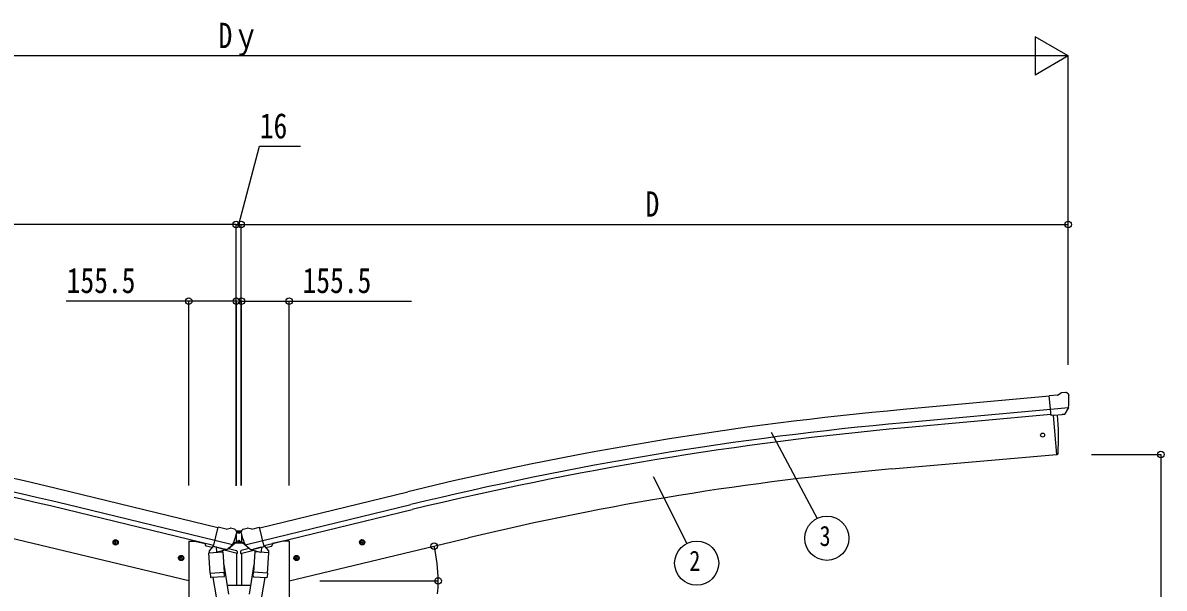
# Model space of a CAD drawing. Units: millimetres, scale not verified. Extents: x -10512 to 10512, y -7425 to 7425.
# Drawn here: x -6613 to -2889, y -930 to 914 of the extents above; entities that cross this region are included whole.
import ezdxf
from ezdxf.enums import TextEntityAlignment as Align

# ---------------------------------------------------------------- set-up
doc = ezdxf.new("R2010")
doc.units = ezdxf.units.MM
doc.header["$LTSCALE"] = 30
for name, color, linetype in [('0-5_YKK_13', 4, 'Continuous'), ('0-6_YKK_A1', 4, 'Continuous'), ('0-7_YKK_D', 6, 'Continuous')]:
    doc.layers.add(name, color=color, linetype=linetype)
doc.styles.add('ＭＳ ゴシック', font='')
doc.styles.get('ＭＳ ゴシック').set_extended_font_data('MS Gothic')

msp = doc.modelspace()

# ---------------------------------------------------------------- linework, layer by layer
at = {"layer": '0-5_YKK_13'}
for p, q in [((-3236.82, -300.15), (-3225.1, -293.38)), ((-3210.2, -291.8), (-3223.86, -292.99)), ((-3201.06, -297.55), (-3206.55, -292.95)), ((-3236.82, -300.15), (-3263.39, -302.47)), ((-3257.73, -367.14), (-3263.39, -302.47)), ((-3200, -299.59), (-3199.88, -300.93)), ((-3200.52, -342.44), (-3259.44, -347.59)), ((-3247.77, -366.26), (-3257.73, -367.14)), ((-3250.75, -366.53), (-3239.59, -494.13)), ((-3214.16, -363.32), (-3221.87, -364)), ((-3211.77, -361.93), (-3200.84, -342.99)), ((-3239.59, -494.13), (-3237.53, -493.88)), ((-5950.18, -737.45), (-5976.11, -731.22)), ((-5950.18, -737.45), (-5936.92, -734.75)), ((-5922.44, -737.94), (-5935.62, -734.77)), ((-5919.34, -740.19), (-5915.49, -746.48)), ((-5915.75, -746.05), (-5915.57, -744.47)), ((-5901.07, -744.47), (-5915.57, -744.47)), ((-5897.3, -740.19), (-5901.15, -746.48)), ((-5900.89, -746.05), (-5901.07, -744.47)), ((-5894.2, -737.94), (-5881.02, -734.77)), ((-5866.46, -737.45), (-5879.72, -734.75)), ((-5866.46, -737.45), (-5840.53, -731.22)), ((-6300.79, -782.96), (-6320.24, -778.29)), ((-6317.82, -778.87), (-6312.65, -773.42)), ((-6315.68, -786.07), (-6317.82, -778.87)), ((-6312.85, -790.34), (-6308.18, -770.9)), ((-6312.65, -773.42), (-6305.35, -775.18)), ((-6305.35, -775.18), (-6303.22, -782.37)), ((-5929.18, -789.07), (-5986.69, -775.26)), ((-5927.99, -786.43), (-5922.82, -781.85)), ((-5921.82, -781.47), (-5915.36, -781.47)), ((-5916.82, -755.47), (-5916.82, -778.97)), ((-5915.07, -781.97), (-5916.82, -778.97)), ((-5915.13, -748.76), (-5915.4, -749.91)), ((-5915.07, -781.97), (-5901.57, -781.97)), ((-5907.06, -749.19), (-5906.22, -749.19)), ((-5907.06, -777.89), (-5906.22, -777.89)), ((-5901.57, -781.97), (-5899.82, -778.97)), ((-5901.52, -748.76), (-5901.24, -749.91)), ((-5901.28, -781.47), (-5894.82, -781.47)), ((-5899.82, -755.47), (-5899.82, -778.97)), ((-5888.65, -786.43), (-5893.83, -781.85)), ((-5887.46, -789.07), (-5829.96, -775.26)), ((-5515.85, -782.96), (-5496.4, -778.29)), ((-5511.29, -775.18), (-5513.42, -782.37)), ((-5503.99, -773.42), (-5511.29, -775.18)), ((-5503.79, -790.34), (-5508.46, -770.9)), ((-5498.83, -778.87), (-5503.99, -773.42)), ((-5500.96, -786.07), (-5498.83, -778.87)), ((-6018.55, -784.74), (-6018.55, -788.05)), ((-5995.83, -797.45), (-6014.72, -792.91)), ((-6006.25, -814.62), (-5960.57, -811.43)), ((-6001.58, -881.46), (-6006.25, -814.62)), ((-5991.84, -792.85), (-6005.15, -808.17)), ((-6005.15, -808.17), (-6004.71, -814.51)), ((-5990.89, -792.79), (-5991.84, -792.85)), ((-5987.81, -795.26), (-5989.34, -794.89)), ((-5951.11, -804.07), (-5987.81, -795.26)), ((-5981.86, -797.08), (-5980.84, -811.69)), ((-5953.65, -806.08), (-5979.46, -812.52)), ((-5962.34, -808.25), (-5962.11, -811.54)), ((-5960.57, -811.43), (-5955.89, -878.26)), ((-5914, -817.09), (-5956.7, -806.84)), ((-5948.74, -804.55), (-5956.26, -802.74)), ((-5952.95, -804.3), (-5952.89, -805.04)), ((-5949.58, -804.44), (-5951.11, -804.07)), ((-5946.03, -803.98), (-5929.65, -789.49)), ((-5942.87, -801.6), (-5921.82, -782.97)), ((-5942.26, -801.05), (-5916.3, -807.29)), ((-5894.82, -782.97), (-5921.82, -782.97)), ((-5914, -810.2), (-5914, -817.09)), ((-5902.64, -817.09), (-5859.94, -806.84)), ((-5902.64, -810.2), (-5902.64, -817.09)), ((-5874.38, -801.05), (-5900.34, -807.29)), ((-5873.77, -801.6), (-5894.82, -782.97)), ((-5870.61, -803.98), (-5886.99, -789.49)), ((-5867.9, -804.55), (-5860.38, -802.74)), ((-5867.07, -804.44), (-5865.54, -804.07)), ((-5865.54, -804.07), (-5828.83, -795.26)), ((-5863.7, -804.3), (-5863.75, -805.04)), ((-5862.99, -806.08), (-5837.18, -812.52)), ((-5856.08, -811.43), (-5860.75, -878.26)), ((-5810.39, -814.62), (-5856.08, -811.43)), ((-5854.3, -808.25), (-5854.53, -811.54)), ((-5834.78, -797.08), (-5835.8, -811.69)), ((-5828.83, -795.26), (-5827.3, -794.89)), ((-5825.75, -792.79), (-5824.8, -792.85)), ((-5824.8, -792.85), (-5811.49, -808.17)), ((-5820.81, -797.45), (-5801.92, -792.91)), ((-5815.06, -881.46), (-5810.39, -814.62)), ((-5811.49, -808.17), (-5811.93, -814.51)), ((-5798.09, -784.74), (-5798.09, -788.05)), ((-6086.87, -834.31), (-6106.32, -829.64)), ((-6103.89, -830.23), (-6098.73, -824.78)), ((-6101.76, -837.42), (-6103.89, -830.23)), ((-6098.93, -841.7), (-6094.26, -822.26)), ((-6098.73, -824.78), (-6091.43, -826.53)), ((-6091.43, -826.53), (-6089.3, -833.73)), ((-5957.62, -853.5), (-5941.71, -949.67)), ((-5859.02, -853.5), (-5874.93, -949.67)), ((-5729.77, -834.31), (-5710.32, -829.64)), ((-5725.21, -826.53), (-5727.34, -833.73)), ((-5717.91, -824.78), (-5725.21, -826.53)), ((-5717.71, -841.7), (-5722.38, -822.26)), ((-5712.75, -830.23), (-5717.91, -824.78)), ((-5714.88, -837.42), (-5712.75, -830.23)), ((-6001.58, -881.46), (-5955.89, -878.26)), ((-6001.57, -881.46), (-6000.68, -894.15)), ((-5956.88, -892.87), (-5998.57, -895.78)), ((-5955.03, -890.73), (-5955.91, -878.27)), ((-5955.43, -892.09), (-5955.43, -892.09)), ((-5861.61, -890.73), (-5860.74, -878.27)), ((-5861.21, -892.09), (-5861.22, -892.09)), ((-5815.06, -881.46), (-5860.75, -878.26)), ((-5859.77, -892.87), (-5818.07, -895.78)), ((-5815.07, -881.46), (-5815.96, -894.15)), ((-5993.15, -895.4), (-5982.41, -958.99)), ((-5870.22, -921.18), (-5946.43, -921.18)), ((-5823.5, -895.4), (-5834.23, -958.99))]:
    msp.add_line(p, q, dxfattribs=at)
for points in [[(-3247.77, -366.26), (-3247.49, -366.33), (-3222.12, -364.11), (-3221.87, -364)], [(-3200.45, -341.81), (-3200.74, -342.79), (-3200.84, -342.99)], [(-5981.54, -796.67), (-5991.27, -794.34), (-5976.11, -731.22)], [(-5835.1, -796.67), (-5825.38, -794.34), (-5840.53, -731.22)], [(-5909.58, -748.35), (-5910.42, -748.35), (-5910.42, -749.19), (-5909.58, -749.19)], [(-5909.58, -777.05), (-5910.42, -777.05), (-5910.42, -777.89), (-5909.58, -777.89)], [(-5907.9, -747.51), (-5907.9, -746.67), (-5908.74, -746.67), (-5908.74, -747.51)], [(-5908.74, -750.03), (-5908.74, -750.87), (-5907.9, -750.87), (-5907.9, -750.03)], [(-5907.9, -776.21), (-5907.9, -775.37), (-5908.74, -775.37), (-5908.74, -776.21)], [(-5908.74, -778.73), (-5908.74, -779.57), (-5907.9, -779.57), (-5907.9, -778.73)], [(-5906.22, -749.19), (-5906.22, -748.35), (-5907.06, -748.35)], [(-5906.22, -777.89), (-5906.22, -777.05), (-5907.06, -777.05)], [(-6303.22, -782.37), (-6308.39, -787.82), (-6315.68, -786.07)], [(-5981.54, -796.67), (-5981.31, -796.82), (-5956.54, -802.77), (-5956.26, -802.74)], [(-5928.91, -788.49), (-5929.49, -789.33), (-5929.65, -789.49)], [(-5887.73, -788.49), (-5887.15, -789.33), (-5886.99, -789.49)], [(-5835.1, -796.67), (-5835.34, -796.82), (-5860.1, -802.77), (-5860.38, -802.74)], [(-5513.42, -782.37), (-5508.26, -787.82), (-5500.96, -786.07)], [(-6089.3, -833.73), (-6094.46, -839.18), (-6101.76, -837.42)], [(-5727.34, -833.73), (-5722.18, -839.18), (-5714.88, -837.42)]]:
    msp.add_lwpolyline(points, dxfattribs=at)
for centre, radius in [((-3285.28, -430.87), 6.5), ((-6310.52, -780.62), 8.5), ((-6310.52, -780.62), 7.7), ((-6310.52, -780.62), 6.5), ((-5908.32, -748.77), 3.5), ((-5908.32, -777.47), 3.5), ((-5506.13, -780.62), 8.5), ((-5506.13, -780.62), 7.7), ((-5506.13, -780.62), 6.5), ((-6096.6, -831.98), 8.5), ((-6096.6, -831.98), 7.7), ((-6096.6, -831.98), 6.5), ((-5720.05, -831.98), 8.5), ((-5720.05, -831.98), 7.7), ((-5720.05, -831.98), 6.5)]:
    msp.add_circle(centre, radius, dxfattribs=at)
for centre, radius, start, end in [((-3223.6, -295.98), 3, 95, 120), ((-3209.76, -296.78), 5, 50.00648, 94.99352), ((-3401.51, -318.57), 202.4, 353.4085, 5), ((-4133.36, -438.31), 900, 356.63919, 4.64986), ((-3237.9, -490.9), 3, 277, 356.63919), ((-5936.32, -737.69), 3, 76.5, 101.5), ((-5923.61, -742.8), 5, 31.5, 76.5), ((-5893.03, -742.8), 5, 103.5, 148.5), ((-5880.32, -737.69), 3, 78.5, 103.5), ((-6112.21, -702.66), 202.4, 334.90875, 346.5), ((-5921.82, -782.97), 1.5, 90, 131.5), ((-5909.58, -747.51), 0.84, 270, 0), ((-5909.58, -750.03), 0.84, 0, 90), ((-5909.58, -776.21), 0.84, 270, 0), ((-5909.58, -778.73), 0.84, 0, 90), ((-5907.06, -747.51), 0.84, 180, 270), ((-5907.06, -750.03), 0.84, 90, 180), ((-5907.06, -776.21), 0.84, 180, 270), ((-5907.06, -778.73), 0.84, 90, 180), ((-5704.44, -702.66), 202.4, 193.5, 205.09125), ((-5894.82, -782.97), 1.5, 48.5, 90), ((-6013.55, -788.05), 5, 180, 256.5), ((-5989.22, -794.41), 0.5, 221.23754, 256.5), ((-5982.46, -797.17), 0.604, 7.79405, 79.40158), ((-5979.82, -811.55), 1.03, 188.03431, 289.96103), ((-5953.89, -805.11), 1, 284, 4), ((-5952.45, -804.26), 0.5, 76.5, 184), ((-5949.46, -803.95), 0.5, 256.5, 291.76246), ((-5943.87, -800.47), 1.5, 273.95806, 311.5), ((-5917, -810.2), 3, 0, 76.5), ((-5899.64, -810.2), 3, 103.5, 180), ((-5872.78, -800.47), 1.5, 228.5, 266.04194), ((-5867.18, -803.95), 0.5, 248.23754, 283.5), ((-5864.2, -804.26), 0.5, 356, 103.5), ((-5862.75, -805.11), 1, 176, 256), ((-5836.83, -811.55), 1.03, 250.03897, 351.96569), ((-5834.18, -797.17), 0.604, 100.59842, 172.20595), ((-5827.42, -794.41), 0.5, 283.5, 318.76246), ((-5803.09, -788.05), 5, 283.5, 0), ((-5957.02, -890.87), 2, 274, 322.59038), ((-5956.97, -890.9), 1.95, 322.52234, 4.95983), ((-5859.67, -890.9), 1.95, 175.04017, 217.47766), ((-5859.63, -890.87), 2, 217.40962, 266), ((-5998.71, -893.79), 2, 190.53157, 274), ((-5817.93, -893.79), 2, 266, 349.46843)]:
    msp.add_arc(centre, radius, start, end, dxfattribs=at)
for centre, major_axis, ratio, start_param, end_param in [((-3195.67, -295.55), (-15.35, 3.44), 0.101033, 5.9751426, 5.9753737), ((-3202.99, -299.85), (2.71, -1.31), 0.997474, 0.5366567, 1.3225652), ((-3214.43, -360.33), (1.62, -2.54), 0.997631, 5.8041905, 5.8929484), ((-3214.5, -360.22), (-3.5, 2.17), 0.650902, 2.1145521, 2.1873627), ((-3214.37, -360.42), (1.62, -2.54), 0.997631, 5.965759, 6.7621801), ((-5918.05, -748.05), (1.57, -2.57), 0.99628, 0.7835347, 1.5707963), ((-5898.6, -748.05), (-1.57, -2.57), 0.99628, 4.712389, 5.4996506), ((-5948.04, -801.62), (0.73, -2.92), 0.997631, 5.8041905, 5.8929484), ((-5948.08, -801.5), (-2.63, 3.16), 0.650902, 2.1145521, 2.1873627), ((-5948.02, -801.72), (0.73, -2.92), 0.997631, 5.965759, 6.7621801), ((-5868.62, -801.72), (-0.73, -2.92), 0.997631, 5.8041905, 6.6006116), ((-5868.57, -801.5), (2.63, 3.16), 0.650902, 4.0958226, 4.1686332), ((-5868.6, -801.62), (-0.73, -2.92), 0.997631, 0.3902369, 0.4789948)]:
    msp.add_ellipse(centre, major_axis=major_axis, ratio=ratio, start_param=start_param, end_param=end_param, dxfattribs=at)
at = {"layer": '0-6_YKK_A1'}
for p, q in [((-3263.22, -304.37), (-3740.73, -347.57)), ((-3259.46, -347.37), (-3736.84, -390.56)), ((-3257.99, -364.14), (-3735.33, -407.33)), ((-3250.75, -366.53), (-3239.59, -494.13)), ((-3777.54, -541.19), (-3239.59, -494.13)), ((-5976.58, -733.19), (-6459.46, -615.7)), ((-5840.06, -733.19), (-5357.18, -615.7)), ((-5986.66, -775.15), (-6469.67, -657.68)), ((-5829.98, -775.15), (-5346.97, -657.68)), ((-5990.59, -791.53), (-6473.65, -674.04)), ((-5826.05, -791.53), (-5342.99, -674.04)), ((-6072.06, -906.77), (-6657.74, -766.16)), ((-6072.06, -776.77), (-6052.06, -776.77)), ((-6072.06, -776.77), (-6072.06, -3456.77)), ((-6052.06, -776.77), (-6018.55, -784.82)), ((-5764.58, -776.77), (-5798.09, -784.82)), ((-5744.58, -776.77), (-5764.58, -776.77)), ((-5744.58, -906.77), (-5158.91, -766.16)), ((-5744.58, -776.77), (-5744.58, -3456.77)), ((-5916.56, -816.48), (-5916.56, -921.18)), ((-5900.08, -816.48), (-5900.08, -921.18))]:
    msp.add_line(p, q, dxfattribs=at)
for centre, radius, start, end in [((-9072.04, -11357.58), 11054.98, 76.33027, 84.83134), ((-2744.61, -11357.58), 11054.98, 95.16866, 103.66973), ((-9072.04, -11357.58), 10994.98, 76.33027, 84.83026), ((-9072.04, -11357.58), 11011.82, 76.33027, 84.83026), ((-2744.61, -11357.58), 11011.82, 95.16974, 103.66973), ((-2744.61, -11357.58), 10994.98, 95.16974, 103.66973), ((-2954.55, -9947.98), 9442.71, 95.00001, 103.5)]:
    msp.add_arc(centre, radius, start, end, dxfattribs=at)
at = {"layer": '0-7_YKK_D'}
for p, q in [((-3201.51, 806.21), (-3309.76, 868.71)), ((-3309.76, 868.71), (-3309.76, 743.71)), ((-3326.51, 806.21), (-8490.67, 806.21)), ((-3201.51, 806.21), (-3418.01, 806.21)), ((-3201.51, 806.21), (-3309.76, 743.71)), ((-3201.51, -201.9), (-3201.51, 807.21)), ((-5917.1, 256.21), (-8616.17, 256.21)), ((-5917.1, -595.92), (-5917.1, 257.21)), ((-5916.84, -594.79), (-5916.84, 257.21)), ((-5916.84, 256.21), (-5900.84, 256.21)), ((-5900.84, -594.79), (-5900.84, 257.21)), ((-5900.58, -595.79), (-5900.58, 257.21)), ((-5900.58, 256.21), (-3201.51, 256.21)), ((-3201.51, -201.9), (-3201.51, 257.21)), ((-6072.06, -595.79), (-6072.06, 7.21)), ((-5916.56, -595.79), (-5916.56, 7.21)), ((-5900.08, -595.79), (-5900.08, 7.21)), ((-5744.58, -595.79), (-5744.58, 7.21)), ((-4171.29, -421.79), (-4021.39, -703.19)), ((-3125.44, -494.13), (-2898.15, -494.13)), ((-2899.15, -494.13), (-2899.15, -2906.77)), ((-4556.5, -566.04), (-4446.61, -784.33)), ((-5643.58, -906.77), (-5256.73, -906.77))]:
    msp.add_line(p, q, dxfattribs=at)
for points in [[(-5908.84, 256.21), (-5841.03, 511.38), (-5707.03, 511.38)], [(-5916.56, 6.21), (-6072.06, 6.21), (-6471.89, 6.21)], [(-5900.08, 6.21), (-5744.58, 6.21), (-5344.75, 6.21)]]:
    msp.add_lwpolyline(points, dxfattribs=at)
for centre, radius in [((-5917.1, 256.21), 10.62), ((-5900.58, 256.21), 10.62), ((-3201.51, 256.21), 10.62), ((-6072.06, 6.21), 10.62), ((-5916.56, 6.21), 10.62), ((-5900.08, 6.21), 10.62), ((-5744.58, 6.21), 10.62), ((-2899.15, -494.13), 10.62), ((-3989.17, -767.57), 72), ((-4414.24, -848.64), 72), ((-5271.18, -793.12), 10.62), ((-5257.73, -906.77), 10.62)]:
    msp.add_circle(centre, radius, dxfattribs=at)
for start, end in [(0, 13.5), (354.99678, 0)]:
    msp.add_arc((-5744.58, -906.77), 486.86, start, end, dxfattribs=at)

# ---------------------------------------------------------------- texts
at = {"layer": '0-7_YKK_D', "style": 'ＭＳ ゴシック', "width": 0.8}
for s, height, p in [('Dｙ', 82.48, (-5974.59, 807.01)), ('16', 82.48, (-5840.03, 512.38)), ('D', 82.48, (-4581.04, 257.01)), ('155.5', 82.48, (-6470.23, 7.87)), ('155.5', 82.48, (-5700.41, 7.87)), ('3', 65.98, (-4013.17, -812.57)), ('2', 65.98, (-4438.24, -893.64))]:
    msp.add_text(s, height=height, dxfattribs=at).set_placement(p, align=Align.BOTTOM_LEFT)

doc.saveas('drawing.dxf')
